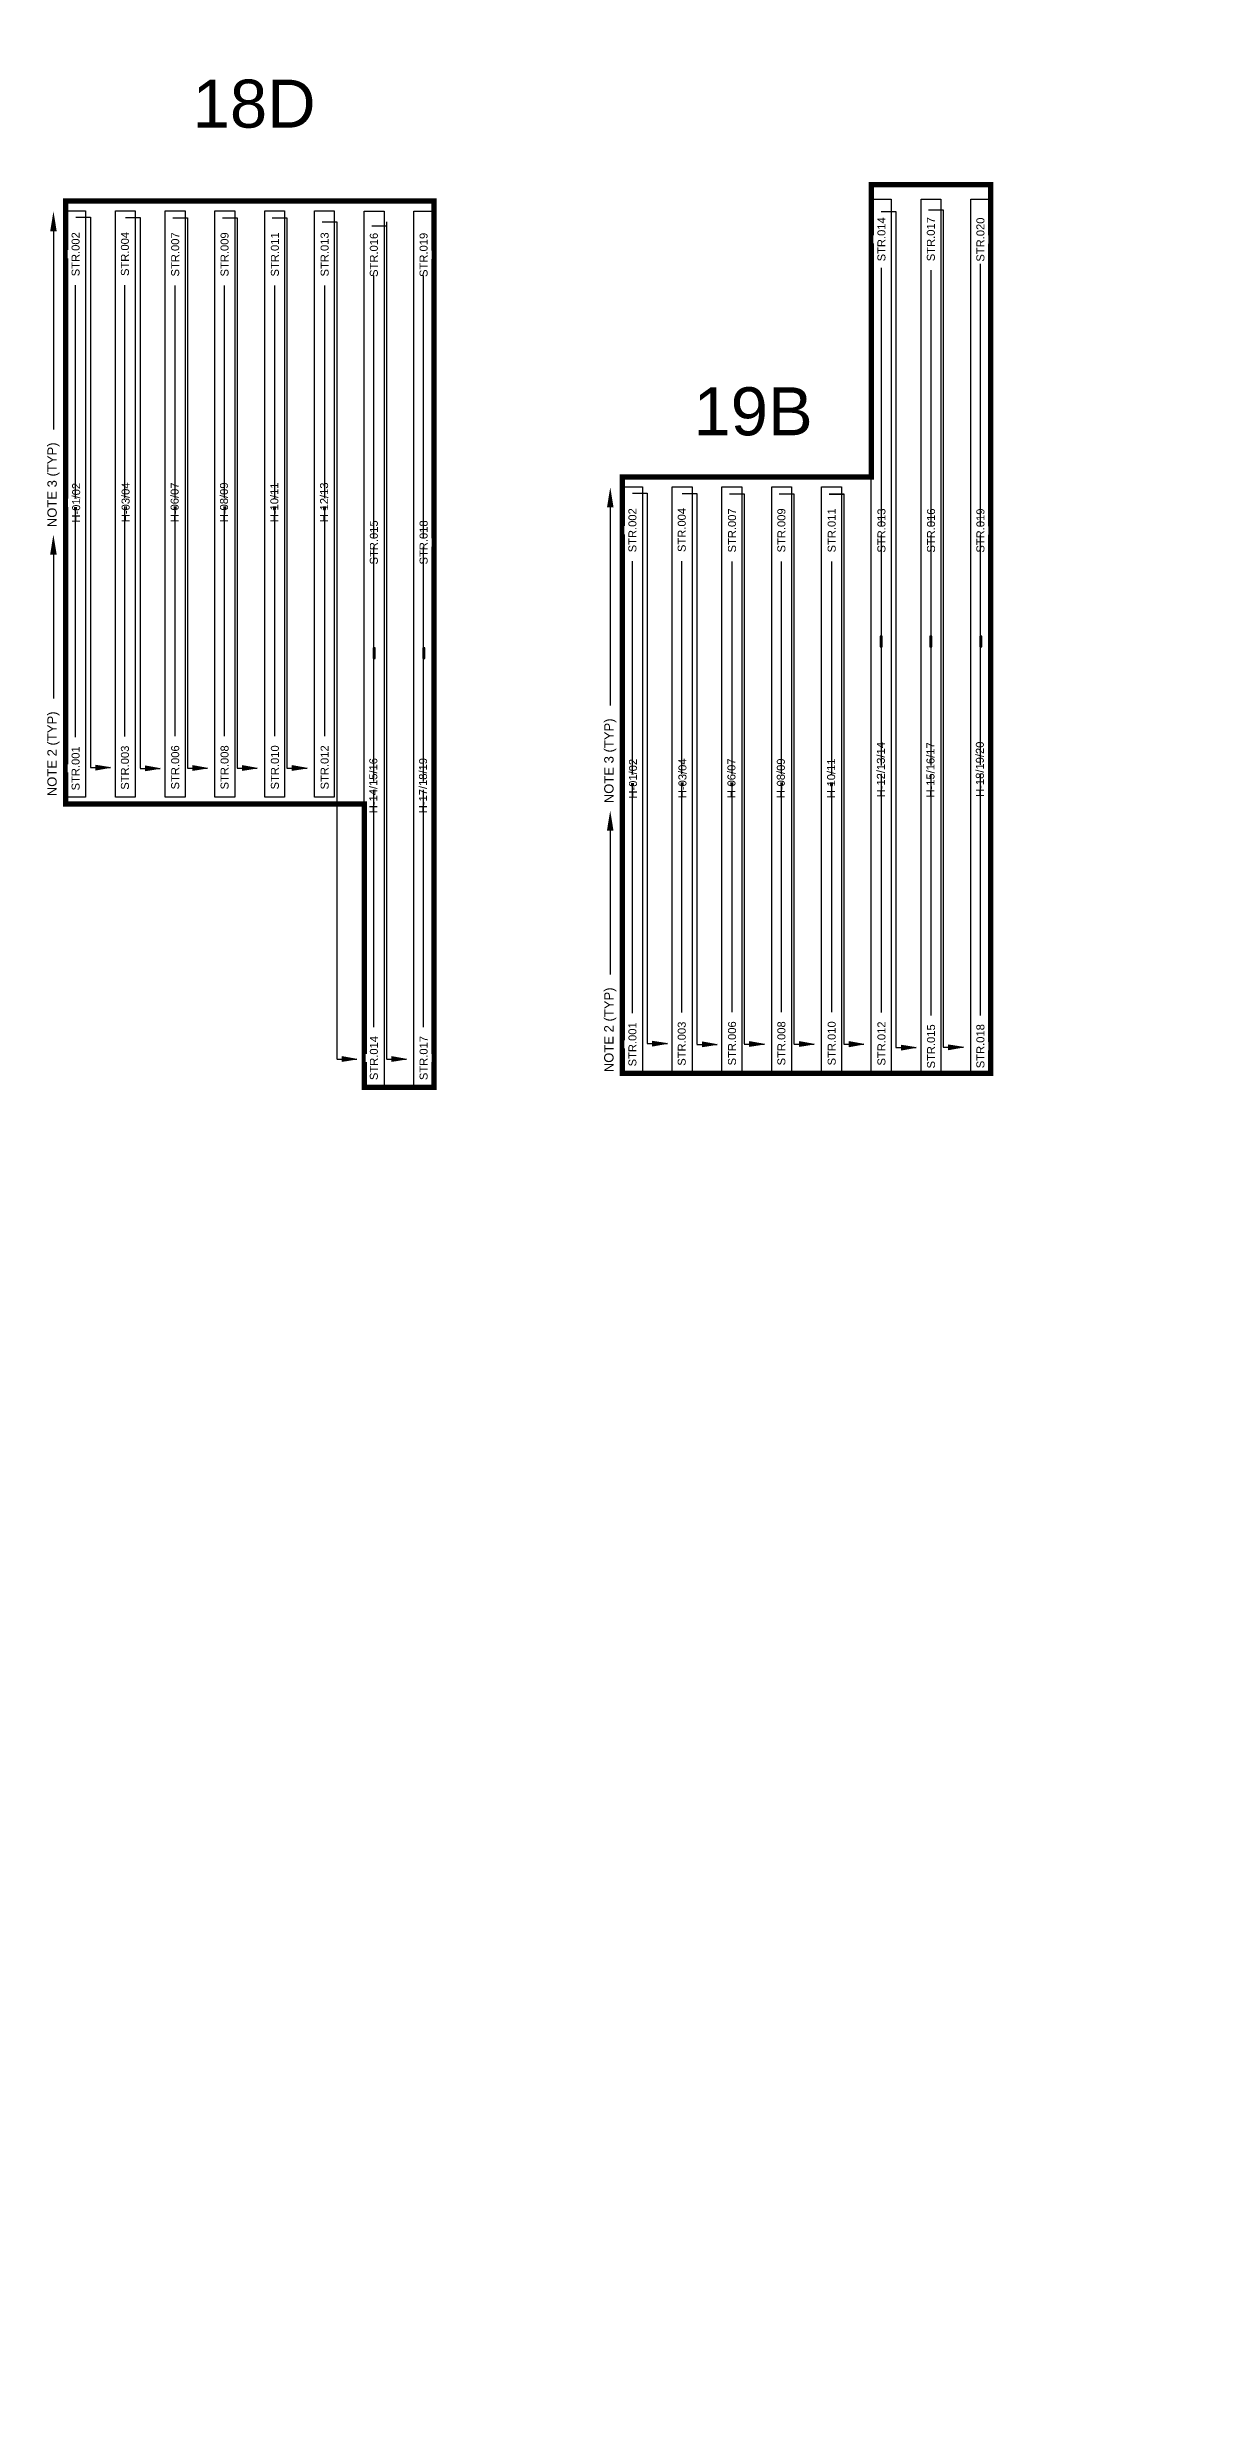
# Model space of a CAD drawing. Header units: feet. Extents: x -3 to 4075, y -14 to 63730.
# Drawn here: x 1551 to 1980, y 1009 to 1887 of the extents above; entities that cross this region are included whole.
import ezdxf
from ezdxf import colors
from ezdxf.entities.mleader import LeaderData, LeaderLine
from ezdxf.math import Vec2, Vec3

# ---------------------------------------------------------------- set-up
doc = ezdxf.new("R2010")
doc.units = ezdxf.units.FT
doc.header["$MEASUREMENT"] = 0
for name, color, linetype in [('E-TEXT', 7, 'Continuous'), ('G-ANNO-TEXT', 1, 'Continuous'), ('JINKO', 210, 'Continuous'), ('PV-LBD ARCHETYPES', 7, 'Continuous'), ('PVcase PV Modules (detailed)', 142, 'Continuous'), ('PVcase PV Modules (optimised)', 142, 'Continuous')]:
    doc.layers.add(name, color=color, linetype=linetype)
doc.styles.add('NEI-A', font='arial.ttf')

# ---------------------------------------------------------------- blocks, each defined once
blk = doc.blocks.new('1P87@52DEG F TR ID3 PVBlock')
at = {"layer": 'PVcase PV Modules (detailed)', "color": 0}
blk.add_polyline3d([(-4.10355, -167.724, 0), (-3.35745, -167.724, 0), (-3.35745, -163.724, 0), (-4.10355, -163.724, 0)], close=True, dxfattribs=at)
blk.add_polyline3d([(-3.543975, -165.910525, 0), (-3.543975, -165.537475, 0), (-3.7305, -165.724, 0), (-3.917025, -165.537475, 0), (-3.917025, -165.910525, 0)], dxfattribs=at)
at = {"layer": 'PVcase PV Modules (optimised)', "color": 0}
for points in [[(0, 0, 0), (0, -327.727, 0), (-7.461, -327.727, 0), (-7.461, 0, 0)], [(-4.10355, -167.724, 0), (-3.35745, -167.724, 0), (-3.35745, -163.724, 0), (-4.10355, -163.724, 0)]]:
    blk.add_polyline3d(points, close=True, dxfattribs=at)
blk.add_polyline3d([(-3.543975, -165.910525, 0), (-3.543975, -165.537475, 0), (-3.7305, -165.724, 0), (-3.917025, -165.537475, 0), (-3.917025, -165.910525, 0)], dxfattribs=at)
blk = doc.blocks.new('1P58@52DEG F TR ID3 PVBlock')
at = {"layer": 'PVcase PV Modules (detailed)', "color": 0}
blk.add_polyline3d([(-4.10355, -111.909, 0), (-3.35745, -111.909, 0), (-3.35745, -107.909, 0), (-4.10355, -107.909, 0)], close=True, dxfattribs=at)
blk.add_polyline3d([(-3.543975, -110.095525, 0), (-3.543975, -109.722475, 0), (-3.7305, -109.909, 0), (-3.917025, -109.722475, 0), (-3.917025, -110.095525, 0)], dxfattribs=at)
at = {"layer": 'PVcase PV Modules (optimised)', "color": 0}
for points in [[(0, 0, 0), (0, -219.818, 0), (-7.461, -219.818, 0), (-7.461, 0, 0)], [(-4.10355, -111.909, 0), (-3.35745, -111.909, 0), (-3.35745, -107.909, 0), (-4.10355, -107.909, 0)]]:
    blk.add_polyline3d(points, close=True, dxfattribs=at)
blk.add_polyline3d([(-3.543975, -110.095525, 0), (-3.543975, -109.722475, 0), (-3.7305, -109.909, 0), (-3.917025, -109.722475, 0), (-3.917025, -110.095525, 0)], dxfattribs=at)
blk = doc.blocks.new('_ClosedBlank')
at = {"color": 0, "linetype": 'ByBlock', "lineweight": -2}
for p, q in [((-1, 0.17), (0, 0)), ((-1, 0.17), (-1, -0.17)), ((0, 0), (-1, -0.17))]:
    blk.add_line(p, q, dxfattribs=at)
blk = doc.blocks.new('AR')
h = blk.add_hatch(color=256)
h.dxf.hatch_style = 1
h.paths.add_polyline_path([(0, 0.03), (0, -0.03), (0.18, 0)])
at = {"xscale": 0.1800047113158301, "yscale": 0.1800047113158301, "zscale": 0.1800047113158301}
blk.add_blockref('_ClosedBlank', (0.18, 0), dxfattribs=at)

msp = doc.modelspace()

# ---------------------------------------------------------------- linework, layer by layer
at = {"const_width": 2, "elevation": 0}
msp.add_lwpolyline([(1904.97, 1835.75), (1860.21, 1835.75), (1860.21, 1726.16), (1766.95, 1726.16), (1766.95, 1502.62), (1904.97, 1502.62)], close=True, dxfattribs=at)
at = {"const_width": 2}
msp.add_lwpolyline([(1696.24, 1829.63), (1558.22, 1829.63), (1558.22, 1603.62), (1670.13, 1603.62), (1670.13, 1497.35), (1696.24, 1497.35), (1696.24, 1829.63)], dxfattribs=at)
at = {"layer": 'E-TEXT'}
for p, q in [((1561.99, 1823.57), (1567.49, 1823.57)), ((1567.49, 1823.57), (1567.49, 1617.26)), ((1580.65, 1823.48), (1586.14, 1823.48)), ((1586.14, 1823.48), (1586.14, 1616.96)), ((1598.36, 1823.32), (1603.86, 1823.32)), ((1603.86, 1823.32), (1603.86, 1617.08)), ((1617.01, 1823.32), (1622.51, 1823.32)), ((1635.66, 1823.32), (1641.16, 1823.32)), ((1641.16, 1823.32), (1641.16, 1617.08)), ((1881.7, 1826.31, 0), (1887.19, 1826.31, 0)), ((1887.19, 1826.31, 0), (1887.19, 1512.44, 0)), ((1673.77, 1519.89), (1673.77, 1801.72)), ((1692.42, 1519.89), (1692.42, 1801.72)), ((1864.05, 1525.43, 0), (1864.05, 1804.62, 0)), ((1882.64, 1524.32, 0), (1882.64, 1803.67, 0)), ((1901.15, 1524.32, 0), (1901.15, 1806.15, 0)), ((1561.97, 1628.6), (1561.97, 1798.05)), ((1580.46, 1628.85), (1580.46, 1798.15)), ((1599.3, 1628.97), (1599.3, 1797.99)), ((1617.81, 1628.97), (1617.81, 1797.99)), ((1636.67, 1628.97), (1636.67, 1797.99)), ((1655.32, 1628.97), (1655.32, 1797.99)), ((1770.72, 1720.09, 0), (1776.21, 1720.09, 0)), ((1776.21, 1720.09, 0), (1776.21, 1513.78, 0)), ((1789.37, 1720.01, 0), (1794.87, 1720.01, 0)), ((1794.87, 1720.01, 0), (1794.87, 1513.49, 0)), ((1807.09, 1719.84, 0), (1812.59, 1719.84, 0)), ((1812.59, 1719.84, 0), (1812.59, 1513.61, 0)), ((1825.74, 1719.84, 0), (1831.24, 1719.84, 0)), ((1844.39, 1719.84, 0), (1849.89, 1719.84, 0)), ((1844.39, 1719.79, 0), (1849.89, 1719.79, 0)), ((1770.7, 1525.12, 0), (1770.7, 1694.57, 0)), ((1789.19, 1525.37, 0), (1789.19, 1694.68, 0)), ((1808.03, 1525.49, 0), (1808.03, 1694.52, 0)), ((1826.54, 1525.49, 0), (1826.54, 1694.52, 0)), ((1845.4, 1525.49, 0), (1845.4, 1694.52, 0)), ((1567.49, 1617.21), (1575.04, 1617.21)), ((1586.14, 1616.92), (1593.7, 1616.92)), ((1603.86, 1617.04), (1611.42, 1617.04)), ((1641.16, 1617.04), (1648.72, 1617.04)), ((1776.21, 1513.74, 0), (1783.77, 1513.74, 0)), ((1794.87, 1513.45, 0), (1802.43, 1513.45, 0)), ((1812.59, 1513.56, 0), (1820.14, 1513.56, 0)), ((1849.89, 1513.56, 0), (1857.45, 1513.56, 0)), ((1887.19, 1512.4, 0), (1894.75, 1512.4, 0)), ((1659.82, 1507.96), (1667.37, 1507.96))]:
    msp.add_line(p, q, dxfattribs=at)

# ---------------------------------------------------------------- block references
at = {"layer": 'E-TEXT', "xscale": 30.78777906583937, "yscale": 30.78777906583937, "zscale": 30.78777906583937}
for p in [(1569.5, 1617.21), (1588.16, 1616.92), (1605.88, 1617.04), (1643.18, 1617.04), (1778.23, 1513.74, 0), (1796.89, 1513.45, 0), (1814.6, 1513.56, 0), (1851.91, 1513.56, 0), (1871.49, 1512.28, 0), (1889.21, 1512.4, 0), (1661.83, 1507.96)]:
    msp.add_blockref('AR', p, dxfattribs=at)
at = {"layer": 'JINKO'}
for name, p in [('1P87@52DEG F TR ID3 PVBlock', (1867.67, 1830.28, 0)), ('1P87@52DEG F TR ID3 PVBlock', (1886.32, 1830.28, 0)), ('1P87@52DEG F TR ID3 PVBlock', (1904.97, 1830.28, 0)), ('1P58@52DEG F TR ID3 PVBlock', (1565.68, 1825.91)), ('1P58@52DEG F TR ID3 PVBlock', (1584.33, 1825.91)), ('1P58@52DEG F TR ID3 PVBlock', (1602.99, 1825.91)), ('1P58@52DEG F TR ID3 PVBlock', (1621.64, 1825.91)), ('1P58@52DEG F TR ID3 PVBlock', (1640.29, 1825.91)), ('1P58@52DEG F TR ID3 PVBlock', (1658.94, 1825.91)), ('1P87@52DEG F TR ID3 PVBlock', (1677.59, 1825.82)), ('1P87@52DEG F TR ID3 PVBlock', (1696.24, 1825.82)), ('1P58@52DEG F TR ID3 PVBlock', (1774.41, 1722.44, 0)), ('1P58@52DEG F TR ID3 PVBlock', (1793.06, 1722.44, 0)), ('1P58@52DEG F TR ID3 PVBlock', (1811.71, 1722.44, 0)), ('1P58@52DEG F TR ID3 PVBlock', (1830.36, 1722.44, 0)), ('1P58@52DEG F TR ID3 PVBlock', (1849.02, 1722.44, 0))]:
    msp.add_blockref(name, p, dxfattribs=at)

# ---------------------------------------------------------------- texts
at = {"layer": 'PV-LBD ARCHETYPES', "style": 'NEI-A'}
msp.add_text('19B', height=18, dxfattribs=at).set_placement((1793.54, 1741.81, 0))
at = {"layer": 'PV-LBD ARCHETYPES', "insert": (1628.87, 1866.03), "char_height": 18, "width": 29.5685, "attachment_point": 5, "style": 'NEI-A'}
msp.add_mtext(' 18D', dxfattribs=at)

# ---------------------------------------------------------------- leaders
at = {"layer": 'G-ANNO-TEXT'}
ml = msp.add_multileader_mtext('Standard', dxfattribs=at)
ml.set_content('NOTE 3 (TYP)', color=256, style='NEI-A')
ml.set_leader_properties()
ml.build(insert=Vec2(0, 0))
ml.multileader.update_dxf_attribs({"dogleg_length": 0.0625, "arrow_head_size": 7.5, "scale": 60})
ctx = ml.context
ctx.base_point, ctx.scale, ctx.char_height, ctx.arrow_head_size, ctx.landing_gap_size, ctx.plane_origin, ctx.plane_x_axis, ctx.plane_y_axis = Vec3(1553.65, 1701.96), 60, 3.5, 7.5, 5.4, Vec3(1631.79, 1632.69), Vec3(0, 1), Vec3(-1, 0)
notes = []
notes.append((ctx, [(1, (1, 1, 0), (1553.65, 1747.74), (0, -1), 3.75, [(0, [(1553.65, 1825.77)], 0, [])])]))
ctx.mtext.insert, ctx.mtext.text_direction, ctx.mtext.rotation, ctx.mtext.width, ctx.mtext.flow_direction = Vec3(1551.39, 1707.36), Vec3(0, 1), 1.570796, 1027, 5
ml = msp.add_multileader_mtext('Standard', dxfattribs=at)
ml.set_content('NOTE 3 (TYP)', color=256, style='NEI-A')
ml.set_leader_properties()
ml.build(insert=Vec2(0, 0))
ml.multileader.update_dxf_attribs({"dogleg_length": 0.0625, "arrow_head_size": 7.5, "scale": 60})
ctx = ml.context
ctx.base_point, ctx.scale, ctx.char_height, ctx.arrow_head_size, ctx.landing_gap_size, ctx.plane_origin, ctx.plane_x_axis, ctx.plane_y_axis = Vec3(1762.38, 1598.48, 0), 60, 3.5, 7.5, 5.4, Vec3(1840.51, 1529.21, 0), Vec3(0, 1), Vec3(-1, 0)
notes.append((ctx, [(1, (1, 1, 0), (1762.38, 1644.27, 0), (0, -1), 3.75, [(0, [(1762.38, 1722.29, 0)], 0, [])])]))
ctx.mtext.insert, ctx.mtext.text_direction, ctx.mtext.rotation, ctx.mtext.width, ctx.mtext.flow_direction = Vec3(1760.11, 1603.88, 0), Vec3(0, 1), 1.570796, 1027, 5
ml = msp.add_multileader_mtext('Standard', dxfattribs=at)
ml.set_content('NOTE 3 (TYP)', color=256, style='NEI-A')
ml.set_leader_properties()
ml.build(insert=Vec2(0, 0))
ml.multileader.update_dxf_attribs({"dogleg_length": 0.0625, "arrow_head_size": 7.5, "scale": 60})
ctx = ml.context
ctx.base_point, ctx.scale, ctx.char_height, ctx.arrow_head_size, ctx.landing_gap_size, ctx.plane_origin, ctx.plane_x_axis, ctx.plane_y_axis = Vec3(1978.17, 326.13), 60, 3.5, 7.5, 5.4, Vec3(2056.3, 256.86), Vec3(0, 1), Vec3(-1, 0)
notes.append((ctx, [(1, (1, 1, 0), (1978.17, 371.92), (0, -1), 3.75, [(0, [(1978.17, 465.33)], 0, [])])]))
ctx.mtext.insert, ctx.mtext.text_direction, ctx.mtext.rotation, ctx.mtext.width, ctx.mtext.flow_direction = Vec3(1975.9, 331.53), Vec3(0, 1), 1.570796, 1027, 5
ml = msp.add_multileader_mtext('Standard', dxfattribs=at)
ml.set_content('NOTE 2 (TYP)', color=256, style='NEI-A')
ml.set_leader_properties()
ml.build(insert=Vec2(0, 0))
ml.multileader.update_dxf_attribs({"dogleg_length": 0.0625, "arrow_head_size": 7.5, "scale": 60})
ctx = ml.context
ctx.base_point, ctx.scale, ctx.char_height, ctx.arrow_head_size, ctx.landing_gap_size, ctx.plane_origin, ctx.plane_x_axis, ctx.plane_y_axis = Vec3(1553.63, 1601.1), 60, 3.5, 7.5, 5.4, Vec3(1631.77, 1531.83), Vec3(0, 1), Vec3(-1, 0)
notes.append((ctx, [(1, (1, 1, 0), (1553.63, 1646.89), (0, -1), 3.75, [(0, [(1553.63, 1704.58)], 0, [])])]))
ctx.mtext.insert, ctx.mtext.text_direction, ctx.mtext.rotation, ctx.mtext.width, ctx.mtext.flow_direction = Vec3(1551.37, 1606.5), Vec3(0, 1), 1.570796, 55.295, 5
ml = msp.add_multileader_mtext('Standard', dxfattribs=at)
ml.set_content('NOTE 2 (TYP)', color=256, style='NEI-A')
ml.set_leader_properties()
ml.build(insert=Vec2(0, 0))
ml.multileader.update_dxf_attribs({"dogleg_length": 0.0625, "arrow_head_size": 7.5, "scale": 60})
ctx = ml.context
ctx.base_point, ctx.scale, ctx.char_height, ctx.arrow_head_size, ctx.landing_gap_size, ctx.plane_origin, ctx.plane_x_axis, ctx.plane_y_axis = Vec3(1762.36, 1497.63, 0), 60, 3.5, 7.5, 5.4, Vec3(1840.5, 1428.36, 0), Vec3(0, 1), Vec3(-1, 0)
notes.append((ctx, [(1, (1, 1, 0), (1762.36, 1543.41, 0), (0, -1), 3.75, [(0, [(1762.36, 1601.1, 0)], 0, [])])]))
ctx.mtext.insert, ctx.mtext.text_direction, ctx.mtext.rotation, ctx.mtext.width, ctx.mtext.flow_direction = Vec3(1760.1, 1503.03, 0), Vec3(0, 1), 1.570796, 55.295, 5
ml = msp.add_multileader_mtext('Standard', dxfattribs=at)
ml.set_content('NOTE 2 (TYP)', color=256, style='NEI-A')
ml.set_leader_properties()
ml.build(insert=Vec2(0, 0))
ml.multileader.update_dxf_attribs({"dogleg_length": 0.0625, "arrow_head_size": 7.5, "scale": 60})
ctx = ml.context
ctx.base_point, ctx.scale, ctx.char_height, ctx.arrow_head_size, ctx.landing_gap_size, ctx.plane_origin, ctx.plane_x_axis, ctx.plane_y_axis = Vec3(1978.15, 133.3), 60, 3.5, 7.5, 5.4, Vec3(2056.28, 64.03), Vec3(0, 1), Vec3(-1, 0)
notes.append((ctx, [(1, (1, 1, 0), (1978.15, 179.08), (0, -1), 3.75, [(0, [(1978.15, 329.3)], 0, [])])]))
ctx.mtext.insert, ctx.mtext.text_direction, ctx.mtext.rotation, ctx.mtext.width, ctx.mtext.flow_direction = Vec3(1975.88, 138.7), Vec3(0, 1), 1.570796, 55.295, 5
for ctx, leaders in notes:
    for number, flags, end, landing, length, lines in leaders:
        leader = LeaderData()
        leader.index, (leader.has_last_leader_line, leader.has_dogleg_vector, leader.attachment_direction) = number, flags
        leader.last_leader_point, leader.dogleg_vector, leader.dogleg_length = Vec3(end), Vec3(landing), length
        for number, points, colour, breaks in lines:
            line = LeaderLine()
            line.index, line.vertices, line.color, line.breaks = number, Vec3.list(points), colors.encode_raw_color(colour), breaks
            leader.lines.append(line)
        ctx.leaders.append(leader)

# ---------------------------------------------------------------- next in the draw order: texts
at = {"layer": 'G-ANNO-TEXT', "char_height": 3, "attachment_point": 5, "rotation": 90, "style": 'NEI-A', "bg_fill": 3, "box_fill_scale": 1.5, "bg_fill_color": 256, "bg_fill_transparency": 0}
for s, width, insert in [('STR.014', 0.0963, (1864.05, 1815.29, 0)), ('STR.017', 0.0823, (1882.57, 1815.34, 0)), ('STR.020', 0.0963, (1901.15, 1815.18, 0)), ('STR.002', 0.0963, (1561.97, 1809.69)), ('STR.004', 0.0963, (1580.46, 1809.79)), ('STR.007', 0.0963, (1599.3, 1809.63)), ('STR.009', 0.0963, (1617.81, 1809.63)), ('STR.011', 0.0963, (1636.67, 1809.63)), ('STR.013', 0.0963, (1655.32, 1809.63)), ('STR.016', 0.0963, (1673.77, 1809.46)), ('STR.019', 0.0963, (1692.42, 1809.46)), ('STR.002', 0.0963, (1770.7, 1706.21, 0)), ('STR.004', 0.0963, (1789.19, 1706.32, 0)), ('STR.007', 0.0963, (1808.03, 1706.16, 0)), ('STR.009', 0.0963, (1826.54, 1706.16, 0)), ('STR.011', 0.0963, (1845.4, 1706.16, 0)), ('STR.013', 0.0963, (1864.05, 1706.1, 0)), ('STR.016', 0.0963, (1882.64, 1706.1, 0)), ('STR.019', 0.0963, (1901.15, 1706.09, 0)), ('STR.015', 0.0963, (1673.77, 1701.66)), ('STR.018', 0.0963, (1692.42, 1701.66)), ('STR.003', 0.0823, (1580.46, 1617.21)), ('STR.006', 0.0823, (1599.3, 1617.32)), ('STR.008', 0.0823, (1617.81, 1617.32)), ('STR.012', 0.0823, (1655.32, 1617.32)), ('STR.001', 0.0823, (1561.97, 1616.95)), ('STR.001', 0.0823, (1770.7, 1513.48, 0)), ('STR.003', 0.0823, (1789.19, 1513.73, 0)), ('STR.006', 0.0823, (1808.03, 1513.85, 0)), ('STR.008', 0.0823, (1826.54, 1513.85, 0)), ('STR.018', 0.0963, (1901.15, 1512.79, 0)), ('STR.014', 0.0963, (1673.77, 1508.35))]:
    msp.add_mtext_dynamic_manual_height_columns(s, width=width, gutter_width=0.561, heights=[0], dxfattribs=dict(at, insert=insert))
at = {"layer": 'G-ANNO-TEXT', "char_height": 3, "width": 0.0823, "attachment_point": 5, "rotation": 90, "style": 'NEI-A', "bg_fill": 3, "box_fill_scale": 1.5, "bg_fill_color": 256, "bg_fill_transparency": 0}
for s, insert in [('H-01/02', (1562.18, 1716.52)), ('H-03/04', (1580.72, 1716.67)), ('H-06/07', (1599.1, 1716.67)), ('H-08/09', (1617.6, 1716.67)), ('H-10/11', (1636.46, 1716.67)), ('H-12/13', (1655.12, 1716.67)), ('H-12/13/14', (1863.84, 1616.44, 0)), ('H-15/16/17', (1882.43, 1616.36, 0)), ('H-18/19/20', (1900.94, 1616.62, 0)), ('H-14/15/16', (1673.56, 1610.47)), ('H-17/18/19', (1692.21, 1610.47)), ('H-01/02', (1770.91, 1613.05, 0)), ('H-03/04', (1789.45, 1613.2, 0)), ('H-06/07', (1807.82, 1613.2, 0)), ('H-08/09', (1826.33, 1613.2, 0)), ('H-10/11', (1845.19, 1613.2, 0))]:
    msp.add_mtext(s, dxfattribs=dict(at, insert=insert))

# ---------------------------------------------------------------- next in the draw order: linework, layer by layer
at = {"layer": 'E-TEXT'}
for p, q in [((1622.51, 1823.32), (1622.51, 1617.08)), ((1654.32, 1821.9), (1659.82, 1821.9)), ((1659.82, 1821.9), (1659.82, 1508)), ((1672.97, 1820.3), (1678.47, 1820.3)), ((1678.47, 1821.9), (1678.47, 1508)), ((1863.98, 1825.78, 0), (1869.48, 1825.78, 0)), ((1831.24, 1719.84, 0), (1831.24, 1513.61, 0)), ((1622.51, 1617.04), (1630.07, 1617.04)), ((1831.24, 1513.56, 0), (1838.8, 1513.56, 0)), ((1678.47, 1507.96), (1686.02, 1507.96))]:
    msp.add_line(p, q, dxfattribs=at)

# ---------------------------------------------------------------- next in the draw order: block references
at = {"layer": 'E-TEXT', "xscale": 30.78777906583937, "yscale": 30.78777906583937, "zscale": 30.78777906583937}
for p in [(1624.53, 1617.04), (1833.26, 1513.56, 0), (1680.48, 1507.96)]:
    msp.add_blockref('AR', p, dxfattribs=at)

# ---------------------------------------------------------------- next in the draw order: leaders
at = {"layer": 'G-ANNO-TEXT'}
ml = msp.add_multileader_mtext('Standard', dxfattribs=at)
ml.set_content('NOTE 3 (TYP)', color=256, style='NEI-A')
ml.set_leader_properties()
ml.build(insert=Vec2(0, 0))
ml.multileader.update_dxf_attribs({"dogleg_length": 0.0625, "arrow_head_size": 7.5, "scale": 60})
ctx = ml.context
ctx.base_point, ctx.scale, ctx.char_height, ctx.arrow_head_size, ctx.landing_gap_size, ctx.plane_origin, ctx.plane_x_axis, ctx.plane_y_axis = Vec3(1569.12, 740.89), 60, 3.5, 7.5, 5.4, Vec3(1647.25, 671.63), Vec3(0, 1), Vec3(-1, 0)
notes = []
notes.append((ctx, [(1, (1, 1, 0), (1569.12, 786.68), (0, -1), 3.75, [(0, [(1569.12, 880.1)], 0, [])])]))
ctx.mtext.insert, ctx.mtext.text_direction, ctx.mtext.rotation, ctx.mtext.width, ctx.mtext.flow_direction = Vec3(1566.85, 746.29), Vec3(0, 1), 1.570796, 1027, 5
ml = msp.add_multileader_mtext('Standard', dxfattribs=at)
ml.set_content('NOTE 3 (TYP)', color=256, style='NEI-A')
ml.set_leader_properties()
ml.build(insert=Vec2(0, 0))
ml.multileader.update_dxf_attribs({"dogleg_length": 0.0625, "arrow_head_size": 7.5, "scale": 60})
ctx = ml.context
ctx.base_point, ctx.scale, ctx.char_height, ctx.arrow_head_size, ctx.landing_gap_size, ctx.plane_origin, ctx.plane_x_axis, ctx.plane_y_axis = Vec3(1624.63, 318.45), 60, 3.5, 7.5, 5.4, Vec3(1702.76, 249.19), Vec3(0, 1), Vec3(-1, 0)
notes.append((ctx, [(1, (1, 1, 0), (1624.63, 364.24), (0, -1), 3.75, [(0, [(1624.63, 457.66)], 0, [])])]))
ctx.mtext.insert, ctx.mtext.text_direction, ctx.mtext.rotation, ctx.mtext.width, ctx.mtext.flow_direction = Vec3(1622.36, 323.85), Vec3(0, 1), 1.570796, 1027, 5
ml = msp.add_multileader_mtext('Standard', dxfattribs=at)
ml.set_content('NOTE 3 (TYP)', color=256, style='NEI-A')
ml.set_leader_properties()
ml.build(insert=Vec2(0, 0))
ml.multileader.update_dxf_attribs({"dogleg_length": 0.0625, "arrow_head_size": 7.5, "scale": 60})
ctx = ml.context
ctx.base_point, ctx.scale, ctx.char_height, ctx.arrow_head_size, ctx.landing_gap_size, ctx.plane_origin, ctx.plane_x_axis, ctx.plane_y_axis = Vec3(1801.48, 322.6), 60, 3.5, 7.5, 5.4, Vec3(1879.62, 253.33), Vec3(0, 1), Vec3(-1, 0)
notes.append((ctx, [(1, (1, 1, 0), (1801.48, 368.38), (0, -1), 3.75, [(0, [(1801.48, 461.8)], 0, [])])]))
ctx.mtext.insert, ctx.mtext.text_direction, ctx.mtext.rotation, ctx.mtext.width, ctx.mtext.flow_direction = Vec3(1799.22, 328), Vec3(0, 1), 1.570796, 1027, 5
ml = msp.add_multileader_mtext('Standard', dxfattribs=at)
ml.set_content('NOTE 2 (TYP)', color=256, style='NEI-A')
ml.set_leader_properties()
ml.build(insert=Vec2(0, 0))
ml.multileader.update_dxf_attribs({"dogleg_length": 0.0625, "arrow_head_size": 7.5, "scale": 60})
ctx = ml.context
ctx.base_point, ctx.scale, ctx.char_height, ctx.arrow_head_size, ctx.landing_gap_size, ctx.plane_origin, ctx.plane_x_axis, ctx.plane_y_axis = Vec3(1569.1, 548.06), 60, 3.5, 7.5, 5.4, Vec3(1647.23, 478.79), Vec3(0, 1), Vec3(-1, 0)
notes.append((ctx, [(1, (1, 1, 0), (1569.1, 593.84), (0, -1), 3.75, [(0, [(1569.1, 744.07)], 0, [])])]))
ctx.mtext.insert, ctx.mtext.text_direction, ctx.mtext.rotation, ctx.mtext.width, ctx.mtext.flow_direction = Vec3(1566.83, 553.46), Vec3(0, 1), 1.570796, 55.295, 5
ml = msp.add_multileader_mtext('Standard', dxfattribs=at)
ml.set_content('NOTE 2 (TYP)', color=256, style='NEI-A')
ml.set_leader_properties()
ml.build(insert=Vec2(0, 0))
ml.multileader.update_dxf_attribs({"dogleg_length": 0.0625, "arrow_head_size": 7.5, "scale": 60})
ctx = ml.context
ctx.base_point, ctx.scale, ctx.char_height, ctx.arrow_head_size, ctx.landing_gap_size, ctx.plane_origin, ctx.plane_x_axis, ctx.plane_y_axis = Vec3(1801.47, 129.76), 60, 3.5, 7.5, 5.4, Vec3(1879.6, 60.49), Vec3(0, 1), Vec3(-1, 0)
notes.append((ctx, [(1, (1, 1, 0), (1801.47, 175.55), (0, -1), 3.75, [(0, [(1801.47, 325.77)], 0, [])])]))
ctx.mtext.insert, ctx.mtext.text_direction, ctx.mtext.rotation, ctx.mtext.width, ctx.mtext.flow_direction = Vec3(1799.2, 135.16), Vec3(0, 1), 1.570796, 55.295, 5
ml = msp.add_multileader_mtext('Standard', dxfattribs=at)
ml.set_content('NOTE 2 (TYP)', color=256, style='NEI-A')
ml.set_leader_properties()
ml.build(insert=Vec2(0, 0))
ml.multileader.update_dxf_attribs({"dogleg_length": 0.0625, "arrow_head_size": 7.5, "scale": 60})
ctx = ml.context
ctx.base_point, ctx.scale, ctx.char_height, ctx.arrow_head_size, ctx.landing_gap_size, ctx.plane_origin, ctx.plane_x_axis, ctx.plane_y_axis = Vec3(1624.61, 125.62), 60, 3.5, 7.5, 5.4, Vec3(1702.74, 56.35), Vec3(0, 1), Vec3(-1, 0)
notes.append((ctx, [(1, (1, 1, 0), (1624.61, 171.4), (0, -1), 3.75, [(0, [(1624.61, 321.63)], 0, [])])]))
ctx.mtext.insert, ctx.mtext.text_direction, ctx.mtext.rotation, ctx.mtext.width, ctx.mtext.flow_direction = Vec3(1622.34, 131.02), Vec3(0, 1), 1.570796, 55.295, 5
for ctx, leaders in notes:
    for number, flags, end, landing, length, lines in leaders:
        leader = LeaderData()
        leader.index, (leader.has_last_leader_line, leader.has_dogleg_vector, leader.attachment_direction) = number, flags
        leader.last_leader_point, leader.dogleg_vector, leader.dogleg_length = Vec3(end), Vec3(landing), length
        for number, points, colour, breaks in lines:
            line = LeaderLine()
            line.index, line.vertices, line.color, line.breaks = number, Vec3.list(points), colors.encode_raw_color(colour), breaks
            leader.lines.append(line)
        ctx.leaders.append(leader)

# ---------------------------------------------------------------- next in the draw order: texts
at = {"layer": 'G-ANNO-TEXT', "char_height": 3, "attachment_point": 5, "rotation": 90, "style": 'NEI-A', "bg_fill": 3, "box_fill_scale": 1.5, "bg_fill_color": 256, "bg_fill_transparency": 0}
for s, width, insert in [('STR.010', 0.0823, (1636.67, 1617.32)), ('STR.010', 0.0823, (1845.4, 1513.85, 0)), ('STR.017', 0.0963, (1692.42, 1508.35))]:
    msp.add_mtext_dynamic_manual_height_columns(s, width=width, gutter_width=0.561, heights=[0], dxfattribs=dict(at, insert=insert))

# ---------------------------------------------------------------- next in the draw order: linework, layer by layer
at = {"layer": 'E-TEXT'}
for p, q in [((1849.89, 1719.84, 0), (1849.89, 1513.55, 0)), ((1849.89, 1513.5, 0), (1857.45, 1513.5, 0))]:
    msp.add_line(p, q, dxfattribs=at)

# ---------------------------------------------------------------- next in the draw order: block references
at = {"layer": 'E-TEXT', "xscale": 30.78777906583937, "yscale": 30.78777906583937, "zscale": 30.78777906583937}
msp.add_blockref('AR', (1851.91, 1513.5, 0), dxfattribs=at)

# ---------------------------------------------------------------- next in the draw order: leaders
at = {"layer": 'G-ANNO-TEXT'}
ml = msp.add_multileader_mtext('Standard', dxfattribs=at)
ml.set_content('NOTE 3 (TYP)', color=256, style='NEI-A')
ml.set_leader_properties()
ml.build(insert=Vec2(0, 0))
ml.multileader.update_dxf_attribs({"dogleg_length": 0.0625, "arrow_head_size": 7.5, "scale": 60})
ctx = ml.context
ctx.base_point, ctx.scale, ctx.char_height, ctx.arrow_head_size, ctx.landing_gap_size, ctx.plane_origin, ctx.plane_x_axis, ctx.plane_y_axis = Vec3(1850.42, 748.5, -0.13), 60, 3.5, 7.5, 5.4, Vec3(1928.55, 679.23, -0.13), Vec3(0, 1), Vec3(-1, 0)
notes = []
notes.append((ctx, [(1, (1, 1, 0), (1850.42, 794.29, -0.13), (0, -1), 3.75, [(0, [(1850.42, 872.31, -0.13)], 0, [])])]))
ctx.mtext.insert, ctx.mtext.text_direction, ctx.mtext.rotation, ctx.mtext.width, ctx.mtext.flow_direction = Vec3(1848.15, 753.9, -0.13), Vec3(0, 1), 1.570796, 1027, 5
ml = msp.add_multileader_mtext('Standard', dxfattribs=at)
ml.set_content('NOTE 3 (TYP)', color=256, style='NEI-A')
ml.set_leader_properties()
ml.build(insert=Vec2(0, 0))
ml.multileader.update_dxf_attribs({"dogleg_length": 0.0625, "arrow_head_size": 7.5, "scale": 60})
ctx = ml.context
ctx.base_point, ctx.scale, ctx.char_height, ctx.arrow_head_size, ctx.landing_gap_size, ctx.plane_origin, ctx.plane_x_axis, ctx.plane_y_axis = Vec3(1695.37, 736.03), 60, 3.5, 7.5, 5.4, Vec3(1773.51, 666.76), Vec3(0, 1), Vec3(-1, 0)
notes.append((ctx, [(1, (1, 1, 0), (1695.37, 781.81), (0, -1), 3.75, [(0, [(1695.37, 875.23)], 0, [])])]))
ctx.mtext.insert, ctx.mtext.text_direction, ctx.mtext.rotation, ctx.mtext.width, ctx.mtext.flow_direction = Vec3(1693.11, 741.43), Vec3(0, 1), 1.570796, 1027, 5
ml = msp.add_multileader_mtext('Standard', dxfattribs=at)
ml.set_content('NOTE 2 (TYP)', color=256, style='NEI-A')
ml.set_leader_properties()
ml.build(insert=Vec2(0, 0))
ml.multileader.update_dxf_attribs({"dogleg_length": 0.0625, "arrow_head_size": 7.5, "scale": 60})
ctx = ml.context
ctx.base_point, ctx.scale, ctx.char_height, ctx.arrow_head_size, ctx.landing_gap_size, ctx.plane_origin, ctx.plane_x_axis, ctx.plane_y_axis = Vec3(1850.4, 647.65, -0.13), 60, 3.5, 7.5, 5.4, Vec3(1928.54, 578.38, -0.13), Vec3(0, 1), Vec3(-1, 0)
notes.append((ctx, [(1, (1, 1, 0), (1850.4, 693.43, -0.13), (0, -1), 3.75, [(0, [(1850.4, 751.12, -0.13)], 0, [])])]))
ctx.mtext.insert, ctx.mtext.text_direction, ctx.mtext.rotation, ctx.mtext.width, ctx.mtext.flow_direction = Vec3(1848.14, 653.05, -0.13), Vec3(0, 1), 1.570796, 55.295, 5
ml = msp.add_multileader_mtext('Standard', dxfattribs=at)
ml.set_content('NOTE 2 (TYP)', color=256, style='NEI-A')
ml.set_leader_properties()
ml.build(insert=Vec2(0, 0))
ml.multileader.update_dxf_attribs({"dogleg_length": 0.0625, "arrow_head_size": 7.5, "scale": 60})
ctx = ml.context
ctx.base_point, ctx.scale, ctx.char_height, ctx.arrow_head_size, ctx.landing_gap_size, ctx.plane_origin, ctx.plane_x_axis, ctx.plane_y_axis = Vec3(1695.36, 543.19), 60, 3.5, 7.5, 5.4, Vec3(1773.49, 473.92), Vec3(0, 1), Vec3(-1, 0)
notes.append((ctx, [(1, (1, 1, 0), (1695.36, 588.98), (0, -1), 3.75, [(0, [(1695.36, 739.2)], 0, [])])]))
ctx.mtext.insert, ctx.mtext.text_direction, ctx.mtext.rotation, ctx.mtext.width, ctx.mtext.flow_direction = Vec3(1693.09, 548.59), Vec3(0, 1), 1.570796, 55.295, 5
for ctx, leaders in notes:
    for number, flags, end, landing, length, lines in leaders:
        leader = LeaderData()
        leader.index, (leader.has_last_leader_line, leader.has_dogleg_vector, leader.attachment_direction) = number, flags
        leader.last_leader_point, leader.dogleg_vector, leader.dogleg_length = Vec3(end), Vec3(landing), length
        for number, points, colour, breaks in lines:
            line = LeaderLine()
            line.index, line.vertices, line.color, line.breaks = number, Vec3.list(points), colors.encode_raw_color(colour), breaks
            leader.lines.append(line)
        ctx.leaders.append(leader)

# ---------------------------------------------------------------- next in the draw order: texts
at = {"layer": 'G-ANNO-TEXT', "insert": (1864.05, 1513.79, 0), "char_height": 3, "attachment_point": 5, "rotation": 90, "style": 'NEI-A', "bg_fill": 3, "box_fill_scale": 1.5, "bg_fill_color": 256, "bg_fill_transparency": 0}
msp.add_mtext_dynamic_manual_height_columns('STR.012', width=0.0823, gutter_width=0.561, heights=[0], dxfattribs=at)

# ---------------------------------------------------------------- next in the draw order: linework, layer by layer
at = {"layer": 'E-TEXT'}
for p, q in [((1869.48, 1825.78, 0), (1869.48, 1512.32, 0)), ((1869.48, 1512.28, 0), (1877.04, 1512.28, 0))]:
    msp.add_line(p, q, dxfattribs=at)

# ---------------------------------------------------------------- next in the draw order: texts
at = {"layer": 'G-ANNO-TEXT', "insert": (1882.64, 1512.72, 0), "char_height": 3, "attachment_point": 5, "rotation": 90, "style": 'NEI-A', "bg_fill": 3, "box_fill_scale": 1.5, "bg_fill_color": 256, "bg_fill_transparency": 0}
msp.add_mtext_dynamic_manual_height_columns('STR.015', width=0.0963, gutter_width=0.561, heights=[0], dxfattribs=at)

doc.saveas('drawing.dxf')
